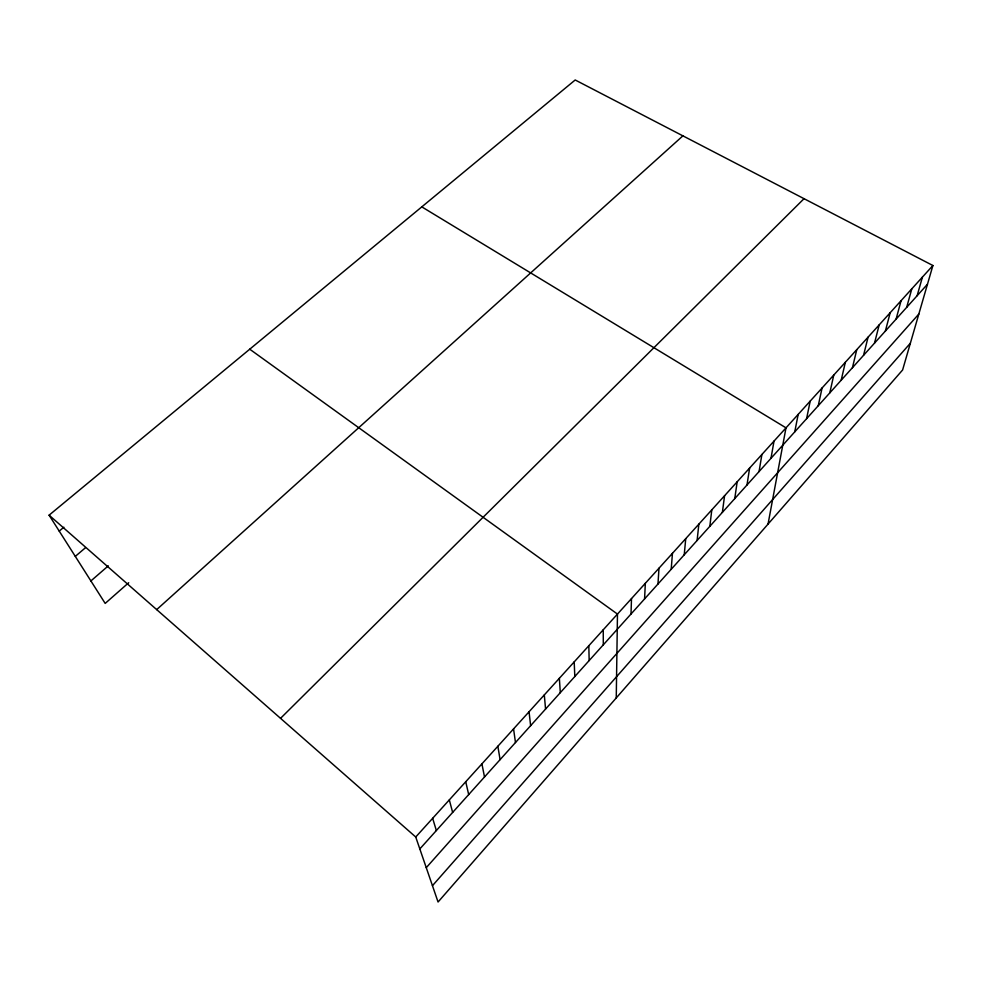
<?xml version="1.0" encoding="UTF-8"?>
<svg xmlns="http://www.w3.org/2000/svg" width="982" height="982" viewBox="0 0 982 982"><rect width="100%" height="100%" fill="white"/><g stroke="black" fill="none" stroke-linecap="round" stroke-linejoin="round"><path stroke-width="1.47" d="M616.254 697.932L617.469 614.081L249.735 349.199M631.009 614.02L631.5 598.578M644.573 598.922L645.334 583.283M657.977 584.02L658.983 568.197M671.197 569.315L672.449 553.32M684.233 554.805L685.743 538.639M697.11 540.481L698.853 524.143M709.826 526.34L711.803 509.842M722.371 512.395L724.569 495.726M734.757 498.611L737.175 481.806M746.983 485.01L749.622 468.058M759.061 471.569L761.897 454.482M770.98 458.312L774.025 441.078M768.047 524.081L786.005 427.845L421.806 206.871M794.745 431.884L798.182 414.392M806.578 418.725L810.199 401.11M818.252 405.726L822.069 387.988M829.79 392.898L833.779 375.038M841.181 380.23L845.355 362.26M852.437 367.71L856.783 349.629M863.546 355.349L868.063 337.17M874.52 343.135L879.197 324.858M885.371 331.069L890.208 312.693M896.087 319.15L901.071 300.688M906.668 307.378L911.812 288.818M917.127 295.742L922.417 277.096M932.9 265.521L902.605 369.981L438.058 902.016L415.73 837.008L49.1 515.169L575.194 79.984L932.9 265.521L415.73 837.008M432.448 885.69L910.375 343.197M426.262 867.671L918.808 314.08M419.83 848.927L927.462 284.24M280.545 718.333L804.037 198.683M156.69 609.613L682.907 135.847M128.703 582.719L105.184 603.414L49.1 515.169M90.896 580.939L108.315 565.841M75.295 556.389L85.373 547.809M59.227 531.102L63.867 527.224M432.657 818.313L436.352 830.539M449.314 799.888L452.641 812.421M465.738 781.746L468.684 794.573M481.917 763.873L484.507 776.971M497.849 746.259L500.096 759.626M513.561 728.902L515.476 742.539M529.053 711.79L530.624 725.673M544.31 694.925L545.562 709.053M559.359 678.292L560.305 692.666M574.188 661.905L574.826 676.5M588.819 645.739L589.163 660.567M603.243 629.806L603.304 644.83"/></g></svg>
